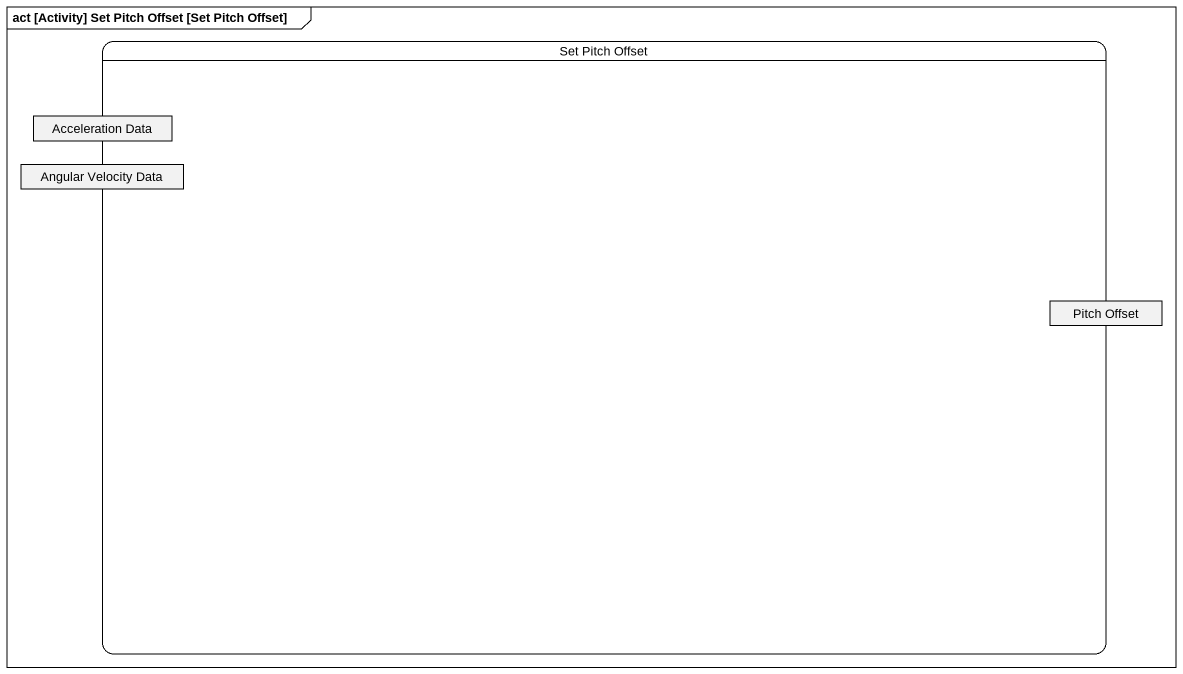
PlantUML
@startuml
mainframe act [Activity] Set Pitch Offset [Set Pitch Offset]
hide empty description
state "Set Pitch Offset" as Set_Pitch_Offset {
  state "Angular Velocity Data" as Angular_Velocity_Data <<object>>
  state "Acceleration Data" as Acceleration_Data <<object>>
  state "Pitch Offset" as Pitch_Offset <<object>>
}
@enduml
